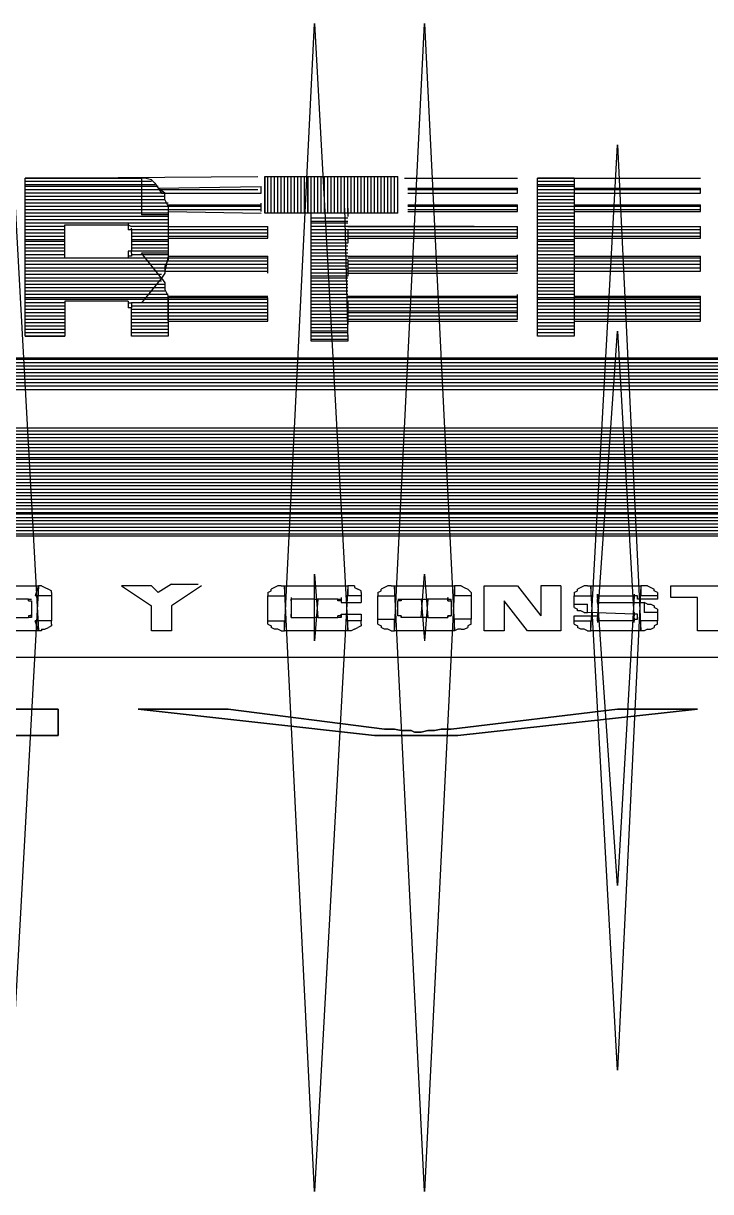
# Model space of a CAD drawing. Header units: metres. Extents: x 2.9 to 42.8, y 1.7 to 28.7.
# Drawn here: x 38.627 to 39.356, y 11.852 to 13.09 of the extents above; entities that cross this region are included whole.
import ezdxf

# ---------------------------------------------------------------- set-up
doc = ezdxf.new("R2010")
doc.units = ezdxf.units.M
doc.layers.add('NEGRO', color=7, linetype='Continuous')

msp = doc.modelspace()

# ---------------------------------------------------------------- linework, layer by layer
at = {"layer": 'NEGRO', "lineweight": -3}
for points in [[(38.608, 13.0881), (38.6433, 12.446), (38.5762, 12.446)], [(38.9361, 13.0898), (38.9714, 12.446), (38.9043, 12.446)], [(39.0525, 13.0898), (39.0843, 12.446), (39.0207, 12.446)], [(39.2571, 12.9611), (39.2818, 12.446), (39.2289, 12.446)], [(39.2571, 12.7635), (39.2748, 12.4566), (39.2359, 12.4566)], [(38.9361, 12.506), (38.9396, 12.4601), (38.9361, 12.4601)], [(39.0525, 12.506), (39.056, 12.4601), (39.049, 12.4601)], [(38.608, 11.8516), (38.5762, 12.4936), (38.6433, 12.4936)], [(38.9361, 11.8516), (38.9043, 12.4936), (38.9714, 12.4936)], [(39.0525, 11.8516), (39.0207, 12.4936), (39.0843, 12.4936)], [(39.2571, 11.9803), (39.2289, 12.4936), (39.2818, 12.4936)], [(39.2571, 12.1761), (39.2359, 12.483), (39.2748, 12.483)], [(38.9361, 12.4354), (38.9361, 12.4795), (38.9396, 12.4795)], [(38.9643, 12.4636), (38.9643, 12.4601), (38.9643, 12.4636), (38.9643, 12.4601)]]:
    msp.add_lwpolyline(points, close=True, dxfattribs=at)
for points in [[(38.6292, 12.9258), (38.8761, 12.9275)], [(38.8832, 12.9275), (39.0243, 12.9275)], [(38.8832, 12.8887), (38.8832, 12.9275), (38.8832, 12.8887)], [(38.8867, 12.8887), (38.8867, 12.9275)], [(38.8902, 12.8887), (38.8902, 12.9275)], [(38.8937, 12.8887), (38.8937, 12.9275)], [(38.8973, 12.8887), (38.8973, 12.9275)], [(38.9008, 12.8887), (38.9008, 12.9275)], [(38.9043, 12.8887), (38.9043, 12.9275)], [(38.9079, 12.8887), (38.9079, 12.9275)], [(38.9114, 12.8887), (38.9114, 12.9275)], [(38.9149, 12.8887), (38.9149, 12.9275)], [(38.9184, 12.8887), (38.9184, 12.9275)], [(38.922, 12.8887), (38.922, 12.9275)], [(38.9255, 12.8887), (38.9255, 12.9275)], [(38.929, 12.8887), (38.929, 12.9275), (38.929, 12.8887)], [(38.9326, 12.8887), (38.9326, 12.9275)], [(38.9361, 12.8887), (38.9361, 12.9275)], [(38.9396, 12.8887), (38.9396, 12.9275)], [(38.9431, 12.8887), (38.9431, 12.9275)], [(38.9467, 12.8887), (38.9467, 12.9275)], [(38.9502, 12.8887), (38.9502, 12.9275)], [(38.9537, 12.8887), (38.9537, 12.9275)], [(38.9573, 12.8887), (38.9573, 12.9275)], [(38.9608, 12.8887), (38.9608, 12.9275)], [(38.9643, 12.8887), (38.9643, 12.9275)], [(38.9678, 12.8887), (38.9678, 12.9275)], [(38.9714, 12.8887), (38.9714, 12.9275)], [(38.9749, 12.8887), (38.9749, 12.9275)], [(38.9784, 12.8887), (38.9784, 12.9275)], [(38.9819, 12.8887), (38.9819, 12.9275)], [(38.9855, 12.8887), (38.9855, 12.9275)], [(38.989, 12.8887), (38.989, 12.9275)], [(38.9925, 12.8887), (38.9925, 12.9275)], [(38.9961, 12.8887), (38.9961, 12.9275)], [(38.9996, 12.8887), (38.9996, 12.9275)], [(39.0031, 12.8887), (39.0031, 12.9275)], [(39.0066, 12.8887), (39.0066, 12.9275)], [(39.0102, 12.8887), (39.0102, 12.9275)], [(39.0137, 12.8887), (39.0137, 12.9275)], [(39.0172, 12.8887), (39.0172, 12.9275)], [(39.0207, 12.8887), (39.0207, 12.9275)], [(39.0243, 12.8887), (39.0243, 12.9275)], [(38.6292, 12.7582), (38.6292, 12.9258)], [(38.6292, 12.9258), (38.7526, 12.9258), (38.6292, 12.9258)], [(38.7632, 12.9223), (38.6292, 12.9223)], [(38.7668, 12.9187), (38.6292, 12.9187)], [(38.7703, 12.917), (38.6292, 12.917)], [(38.7562, 12.9258), (38.7526, 12.9258)], [(38.7526, 12.9258), (38.7526, 12.887)], [(38.7632, 12.924), (38.7562, 12.9258)], [(38.7632, 12.924), (38.7668, 12.9205), (38.7703, 12.9152)], [(38.7703, 12.9152), (38.8796, 12.917)], [(38.7773, 12.9099), (38.7703, 12.9152)], [(38.7703, 12.9152), (38.7738, 12.9099)], [(38.8796, 12.9099), (38.8796, 12.917)], [(39.0313, 12.9258), (39.1513, 12.9258)], [(39.0349, 12.9152), (39.1513, 12.9152)], [(39.1513, 12.9099), (39.1513, 12.9152)], [(39.1724, 12.7582), (39.1724, 12.9258)], [(39.2112, 12.9258), (39.2112, 12.7582), (39.1724, 12.7582)], [(39.2112, 12.9258), (39.1724, 12.9258), (39.2112, 12.9258)], [(39.1724, 12.9258), (39.3453, 12.9258)], [(39.2112, 12.9223), (39.1724, 12.9223)], [(39.2112, 12.9187), (39.1724, 12.9187)], [(39.2112, 12.917), (39.1724, 12.917)], [(39.2112, 12.9152), (39.2112, 12.9099)], [(39.2112, 12.9152), (39.3453, 12.9152)], [(39.3453, 12.9099), (39.3453, 12.9152)], [(38.7738, 12.9134), (38.6292, 12.9134)], [(38.7773, 12.9099), (38.6292, 12.9099)], [(38.7773, 12.9064), (38.6292, 12.9064)], [(38.7773, 12.9028), (38.6292, 12.9028)], [(38.7773, 12.9028), (38.7809, 12.8958), (38.7809, 12.887), (38.7526, 12.887)], [(38.8761, 12.9134), (38.7738, 12.9134)], [(38.7738, 12.9099), (38.8796, 12.9099)], [(38.7773, 12.9028), (38.7773, 12.9099)], [(39.1513, 12.9134), (39.0349, 12.9134)], [(39.0349, 12.9099), (39.1513, 12.9099)], [(39.2112, 12.9134), (39.1724, 12.9134)], [(39.2112, 12.9099), (39.1724, 12.9099)], [(39.2112, 12.9064), (39.1724, 12.9064)], [(39.2112, 12.9028), (39.1724, 12.9028)], [(39.3453, 12.9134), (39.2112, 12.9134)], [(39.2112, 12.9099), (39.3453, 12.9099)], [(38.7809, 12.8993), (38.6292, 12.8993)], [(38.7809, 12.8958), (38.6292, 12.8958)], [(38.7809, 12.8923), (38.6292, 12.8923)], [(38.7809, 12.8976), (38.8796, 12.8976)], [(38.7809, 12.8976), (38.7809, 12.8905)], [(38.8796, 12.8958), (38.7809, 12.8958)], [(38.8796, 12.8923), (38.7809, 12.8923)], [(38.7809, 12.8905), (38.8796, 12.8887)], [(38.8796, 12.8905), (38.8796, 12.8993)], [(38.9326, 12.7529), (38.9326, 12.894)], [(38.9678, 12.894), (38.9714, 12.7529)], [(38.9714, 12.894), (38.9714, 12.8852)], [(39.0349, 12.8976), (39.1513, 12.8976)], [(39.1513, 12.8958), (39.0349, 12.8958)], [(39.1513, 12.8923), (39.0349, 12.8923)], [(39.0349, 12.8905), (39.1513, 12.8905)], [(39.1513, 12.8905), (39.1513, 12.8976)], [(39.2112, 12.8993), (39.1724, 12.8993)], [(39.2112, 12.8958), (39.1724, 12.8958)], [(39.2112, 12.8923), (39.1724, 12.8923)], [(39.2112, 12.8976), (39.2112, 12.8905)], [(39.2112, 12.8976), (39.3453, 12.8976)], [(39.3453, 12.8958), (39.2112, 12.8958)], [(39.3453, 12.8923), (39.2112, 12.8923)], [(39.2112, 12.8905), (39.3453, 12.8905)], [(39.3453, 12.8905), (39.3453, 12.8976)], [(38.7809, 12.8887), (38.6292, 12.8887)], [(38.7809, 12.8852), (38.6292, 12.8852)], [(38.7809, 12.8817), (38.6292, 12.8817)], [(38.7809, 12.8782), (38.6292, 12.8782)], [(38.7385, 12.8782), (38.7385, 12.8746)], [(38.7809, 12.887), (38.7809, 12.8464)], [(39.0243, 12.8887), (38.8832, 12.8887)], [(38.9714, 12.8834), (38.9326, 12.8834)], [(38.9714, 12.8799), (38.9326, 12.8799)], [(38.9714, 12.8782), (38.9326, 12.8782)], [(38.9678, 12.8887), (38.9502, 12.8887)], [(39.2112, 12.8887), (39.1724, 12.8887)], [(39.2112, 12.8852), (39.1724, 12.8852)], [(39.2112, 12.8817), (39.1724, 12.8817)], [(39.2112, 12.8782), (39.1724, 12.8782)], [(38.6715, 12.8746), (38.6292, 12.8746)], [(38.6715, 12.8711), (38.6292, 12.8711)], [(38.6715, 12.8676), (38.6292, 12.8676)], [(38.6715, 12.8764), (38.7385, 12.8764)], [(38.6715, 12.8411), (38.6715, 12.8764)], [(38.7385, 12.8764), (38.7385, 12.8711)], [(38.7385, 12.8764), (38.7421, 12.8746)], [(38.7421, 12.8711), (38.7385, 12.8711)], [(38.7809, 12.8746), (38.7421, 12.8746)], [(38.7421, 12.8711), (38.7421, 12.8729)], [(38.7421, 12.8711), (38.7421, 12.8482)], [(38.7809, 12.8711), (38.7421, 12.8711)], [(38.7809, 12.8676), (38.7421, 12.8676)], [(38.7809, 12.8746), (38.8867, 12.8746)], [(38.7809, 12.8746), (38.7809, 12.8623)], [(38.8867, 12.8711), (38.7809, 12.8711)], [(38.8867, 12.8676), (38.7809, 12.8676)], [(38.8867, 12.8623), (38.8867, 12.8746)], [(38.9714, 12.8746), (38.9326, 12.8746)], [(38.9714, 12.8711), (38.9326, 12.8711)], [(38.9714, 12.8676), (38.9326, 12.8676)], [(38.9714, 12.8746), (39.1513, 12.8746)], [(39.1054, 12.8746), (38.9714, 12.8746)], [(38.9714, 12.8711), (38.9714, 12.857)], [(39.1513, 12.8711), (38.9714, 12.8711)], [(39.1513, 12.8676), (38.9714, 12.8676)], [(39.1513, 12.8623), (39.1513, 12.8746)], [(39.2112, 12.8746), (39.1724, 12.8746)], [(39.2112, 12.8711), (39.1724, 12.8711)], [(39.2112, 12.8676), (39.1724, 12.8676)], [(39.2112, 12.8746), (39.2112, 12.8623)], [(39.2112, 12.8746), (39.3453, 12.8746)], [(39.3453, 12.8711), (39.2112, 12.8711)], [(39.3453, 12.8676), (39.2112, 12.8676)], [(39.3453, 12.8623), (39.3453, 12.8746)], [(38.6715, 12.864), (38.6292, 12.864)], [(38.6715, 12.8605), (38.6292, 12.8605)], [(38.6715, 12.8587), (38.6292, 12.8587)], [(38.6715, 12.8552), (38.6292, 12.8552)], [(38.7809, 12.864), (38.7421, 12.864)], [(38.7809, 12.8605), (38.7421, 12.8605)], [(38.7809, 12.8587), (38.7421, 12.8587)], [(38.7809, 12.8552), (38.7421, 12.8552)], [(38.8867, 12.864), (38.7809, 12.864)], [(38.7809, 12.8623), (38.8867, 12.8623)], [(38.9714, 12.864), (38.9326, 12.864)], [(38.9714, 12.8605), (38.9326, 12.8605)], [(38.9714, 12.857), (38.9326, 12.857)], [(38.9714, 12.8535), (38.9326, 12.8535)], [(39.1513, 12.864), (38.9714, 12.864)], [(38.9714, 12.8623), (39.1513, 12.8623)], [(39.2112, 12.864), (39.1724, 12.864)], [(39.2112, 12.8605), (39.1724, 12.8605)], [(39.2112, 12.8587), (39.1724, 12.8587)], [(39.2112, 12.8552), (39.1724, 12.8552)], [(39.3453, 12.864), (39.2112, 12.864)], [(39.2112, 12.8623), (39.3453, 12.8623)], [(38.6715, 12.8517), (38.6292, 12.8517)], [(38.6715, 12.8482), (38.6292, 12.8482)], [(38.6715, 12.8446), (38.6292, 12.8446)], [(38.7809, 12.8411), (38.6292, 12.8411)], [(38.7385, 12.8411), (38.6715, 12.8411)], [(38.7421, 12.8482), (38.7385, 12.8482), (38.7385, 12.8411)], [(38.7421, 12.8464), (38.7421, 12.8446), (38.7421, 12.8429), (38.7385, 12.8429)], [(38.7385, 12.8429), (38.7385, 12.8411)], [(38.7809, 12.8517), (38.7421, 12.8517)], [(38.7421, 12.8464), (38.7421, 12.8482)], [(38.7809, 12.8482), (38.7421, 12.8482)], [(38.7809, 12.8446), (38.7421, 12.8446)], [(38.7809, 12.8464), (38.7526, 12.8464)], [(38.7773, 12.8323), (38.7773, 12.8252), (38.7738, 12.8199), (38.7526, 12.8464)], [(38.7809, 12.8464), (38.7809, 12.8393), (38.7773, 12.8323)], [(38.7809, 12.8429), (38.7773, 12.827)], [(38.7809, 12.8429), (38.8867, 12.8429)], [(38.8867, 12.8411), (38.7809, 12.8411)], [(38.8867, 12.8252), (38.8867, 12.8429)], [(38.9714, 12.8499), (38.9326, 12.8499)], [(38.9714, 12.8464), (38.9326, 12.8464)], [(38.9714, 12.8429), (38.9326, 12.8429)], [(38.9714, 12.8429), (39.1513, 12.8429)], [(39.1513, 12.8411), (38.9714, 12.8411)], [(39.1513, 12.827), (39.1513, 12.8446)], [(39.2112, 12.8517), (39.1724, 12.8517)], [(39.2112, 12.8482), (39.1724, 12.8482)], [(39.2112, 12.8446), (39.1724, 12.8446)], [(39.2112, 12.8411), (39.1724, 12.8411)], [(39.2112, 12.8429), (39.2112, 12.827)], [(39.2112, 12.8429), (39.3453, 12.8429)], [(39.3453, 12.8411), (39.2112, 12.8411)], [(39.3453, 12.827), (39.3453, 12.8429)], [(38.7809, 12.8376), (38.6292, 12.8376)], [(38.7773, 12.8341), (38.6292, 12.8341)], [(38.7773, 12.8305), (38.6292, 12.8305)], [(38.8867, 12.8341), (38.7773, 12.8341)], [(38.8867, 12.8305), (38.7773, 12.8305)], [(38.8867, 12.8376), (38.7809, 12.8376)], [(38.9714, 12.8393), (38.9326, 12.8393)], [(38.9714, 12.8358), (38.9326, 12.8358)], [(38.9714, 12.8323), (38.9326, 12.8323)], [(38.9714, 12.8288), (38.9326, 12.8288)], [(38.9714, 12.8393), (38.9714, 12.8217)], [(39.1513, 12.8376), (38.9714, 12.8376)], [(39.1513, 12.8341), (38.9714, 12.8341)], [(39.1513, 12.8305), (38.9714, 12.8305)], [(39.2112, 12.8376), (39.1724, 12.8376)], [(39.2112, 12.8341), (39.1724, 12.8341)], [(39.2112, 12.8305), (39.1724, 12.8305)], [(39.3453, 12.8376), (39.2112, 12.8376)], [(39.3453, 12.8341), (39.2112, 12.8341)], [(39.3453, 12.8305), (39.2112, 12.8305)], [(38.7773, 12.827), (38.6292, 12.827)], [(38.7738, 12.8235), (38.6292, 12.8235)], [(38.7738, 12.8199), (38.6292, 12.8199)], [(38.7738, 12.8164), (38.6292, 12.8164)], [(38.7738, 12.8199), (38.7526, 12.7935)], [(38.7738, 12.8199), (38.7773, 12.8147), (38.7773, 12.8076)], [(38.7773, 12.827), (38.8867, 12.827)], [(38.9714, 12.8252), (38.9326, 12.8252)], [(38.9714, 12.8217), (38.9326, 12.8217)], [(38.9714, 12.8199), (38.9326, 12.8199)], [(38.9714, 12.8164), (38.9326, 12.8164)], [(39.1513, 12.827), (38.9714, 12.827)], [(38.9714, 12.8252), (39.1513, 12.8252)], [(39.2112, 12.827), (39.1724, 12.827)], [(39.2112, 12.8235), (39.1724, 12.8235)], [(39.2112, 12.8199), (39.1724, 12.8199)], [(39.2112, 12.8164), (39.1724, 12.8164)], [(39.2112, 12.827), (39.3453, 12.827)], [(38.7773, 12.8129), (38.6292, 12.8129)], [(38.7773, 12.8094), (38.6292, 12.8094)], [(38.7773, 12.8058), (38.6292, 12.8058)], [(38.7773, 12.8076), (38.7809, 12.8005), (38.7809, 12.7935), (38.7526, 12.7935)], [(38.9714, 12.8129), (38.9326, 12.8129)], [(38.9714, 12.8094), (38.9326, 12.8094)], [(38.9714, 12.8058), (38.9326, 12.8058)], [(39.2112, 12.8129), (39.1724, 12.8129)], [(39.2112, 12.8094), (39.1724, 12.8094)], [(39.2112, 12.8058), (39.1724, 12.8058)], [(38.7809, 12.8023), (38.6292, 12.8023)], [(38.7809, 12.7988), (38.6292, 12.7988)], [(38.7809, 12.797), (38.6292, 12.797)], [(38.6715, 12.7935), (38.6292, 12.7935)], [(38.6715, 12.7953), (38.6715, 12.7582)], [(38.7385, 12.7953), (38.6715, 12.7953)], [(38.7385, 12.7953), (38.7385, 12.7935)], [(38.7385, 12.7953), (38.7385, 12.7882)], [(38.7385, 12.7935), (38.7421, 12.7935)], [(38.7421, 12.7935), (38.7421, 12.7917), (38.7421, 12.79)], [(38.7809, 12.7935), (38.7421, 12.7935)], [(38.7809, 12.8005), (38.8867, 12.8005)], [(38.7809, 12.7741), (38.7809, 12.7935), (38.7809, 12.8005)], [(38.8867, 12.7988), (38.7809, 12.7988)], [(38.8867, 12.797), (38.7809, 12.797)], [(38.8867, 12.7935), (38.7809, 12.7935)], [(38.7809, 12.7935), (38.7809, 12.7582)], [(38.8867, 12.7741), (38.8867, 12.7988)], [(38.9714, 12.8023), (38.9326, 12.8023)], [(38.9714, 12.7988), (38.9326, 12.7988)], [(38.9714, 12.7953), (38.9326, 12.7953)], [(38.9714, 12.7917), (38.9326, 12.7917)], [(38.9714, 12.8005), (39.1513, 12.8005)], [(39.1513, 12.7988), (38.9714, 12.7988)], [(38.9714, 12.7953), (38.9714, 12.7706)], [(39.1513, 12.7953), (38.9714, 12.7953)], [(39.1513, 12.7917), (38.9714, 12.7917)], [(39.1513, 12.7758), (39.1513, 12.8023)], [(39.2112, 12.8023), (39.1724, 12.8023)], [(39.2112, 12.7988), (39.1724, 12.7988)], [(39.2112, 12.797), (39.1724, 12.797)], [(39.2112, 12.7935), (39.1724, 12.7935)], [(39.2112, 12.8005), (39.2112, 12.7741)], [(39.2112, 12.8005), (39.3453, 12.8005)], [(39.3453, 12.7988), (39.2112, 12.7988)], [(39.3453, 12.797), (39.2112, 12.797)], [(39.3453, 12.7935), (39.2112, 12.7935)], [(39.3453, 12.7741), (39.3453, 12.8005)], [(38.6715, 12.79), (38.6292, 12.79)], [(38.6715, 12.7864), (38.6292, 12.7864)], [(38.6715, 12.7829), (38.6292, 12.7829)], [(38.6715, 12.7794), (38.6292, 12.7794)], [(38.7421, 12.79), (38.7421, 12.7882), (38.7385, 12.7882)], [(38.7809, 12.79), (38.7421, 12.79)], [(38.7421, 12.7582), (38.7421, 12.7882)], [(38.7809, 12.7864), (38.7421, 12.7864)], [(38.7809, 12.7829), (38.7421, 12.7829)], [(38.7809, 12.7794), (38.7421, 12.7794)], [(38.8867, 12.79), (38.7809, 12.79)], [(38.8867, 12.7864), (38.7809, 12.7864)], [(38.8867, 12.7829), (38.7809, 12.7829)], [(38.8867, 12.7794), (38.7809, 12.7794)], [(38.9714, 12.7882), (38.9326, 12.7882)], [(38.9714, 12.7847), (38.9326, 12.7847)], [(38.9714, 12.7811), (38.9326, 12.7811)], [(39.1513, 12.7882), (38.9714, 12.7882)], [(39.1513, 12.7847), (38.9714, 12.7847)], [(39.1513, 12.7829), (38.9714, 12.7829)], [(39.1513, 12.7794), (38.9714, 12.7794)], [(39.2112, 12.79), (39.1724, 12.79)], [(39.2112, 12.7864), (39.1724, 12.7864)], [(39.2112, 12.7829), (39.1724, 12.7829)], [(39.2112, 12.7794), (39.1724, 12.7794)], [(39.3453, 12.79), (39.2112, 12.79)], [(39.3453, 12.7864), (39.2112, 12.7864)], [(39.3453, 12.7829), (39.2112, 12.7829)], [(39.3453, 12.7794), (39.2112, 12.7794)], [(38.6715, 12.7758), (38.6292, 12.7758)], [(38.6715, 12.7723), (38.6292, 12.7723)], [(38.6715, 12.7688), (38.6292, 12.7688)], [(38.7809, 12.7758), (38.7421, 12.7758)], [(38.7809, 12.7723), (38.7421, 12.7723)], [(38.7809, 12.7688), (38.7421, 12.7688)], [(38.8867, 12.7758), (38.7809, 12.7758)], [(38.7809, 12.7741), (38.8867, 12.7741)], [(38.9714, 12.7776), (38.9326, 12.7776)], [(38.9714, 12.7741), (38.9326, 12.7741)], [(38.9714, 12.7706), (38.9326, 12.7706)], [(38.9714, 12.767), (38.9326, 12.767)], [(39.1513, 12.7758), (38.9714, 12.7758)], [(38.9714, 12.7741), (39.1513, 12.7741)], [(39.2112, 12.7758), (39.1724, 12.7758)], [(39.2112, 12.7723), (39.1724, 12.7723)], [(39.2112, 12.7688), (39.1724, 12.7688)], [(39.3453, 12.7758), (39.2112, 12.7758)], [(39.2112, 12.7741), (39.3453, 12.7741)], [(38.6715, 12.7653), (38.6292, 12.7653)], [(38.6715, 12.7617), (38.6292, 12.7617)], [(38.6715, 12.7582), (38.6292, 12.7582), (38.6715, 12.7582)], [(38.7809, 12.7653), (38.7421, 12.7653)], [(38.7809, 12.7617), (38.7421, 12.7617)], [(38.7809, 12.7582), (38.7421, 12.7582)], [(38.9714, 12.7635), (38.9326, 12.7635)], [(38.9714, 12.7617), (38.9326, 12.7617)], [(38.9714, 12.7582), (38.9326, 12.7582)], [(38.9714, 12.7547), (38.9326, 12.7547)], [(39.2112, 12.7653), (39.1724, 12.7653)], [(39.2112, 12.7617), (39.1724, 12.7617)], [(39.2112, 12.7582), (39.1724, 12.7582)], [(38.9714, 12.7529), (38.9326, 12.7529)], [(38.2235, 12.7353), (40.1073, 12.7353)], [(40.1073, 12.7335), (38.2235, 12.7335)], [(40.1073, 12.73), (38.2235, 12.73)], [(40.1073, 12.7265), (38.2235, 12.7265)], [(40.1073, 12.7229), (38.2235, 12.7229)], [(40.1073, 12.7194), (38.2235, 12.7194)], [(40.1073, 12.7159), (38.2235, 12.7159)], [(40.1073, 12.7123), (38.2235, 12.7123)], [(40.1073, 12.7088), (38.2235, 12.7088)], [(40.1073, 12.7053), (38.2235, 12.7053)], [(38.2235, 12.7018), (40.1073, 12.7018)], [(38.2235, 12.6612), (40.1073, 12.6612)], [(40.1073, 12.6577), (38.2235, 12.6577)], [(40.1073, 12.6541), (38.2235, 12.6541)], [(40.1073, 12.6506), (38.2235, 12.6506)], [(40.1073, 12.6471), (38.2235, 12.6471)], [(40.1073, 12.6436), (38.2235, 12.6436)], [(40.1073, 12.64), (38.2235, 12.64)], [(40.1073, 12.6365), (38.2235, 12.6365)], [(40.1073, 12.633), (38.2235, 12.633)], [(40.1073, 12.6294), (38.2235, 12.6294)], [(40.1073, 12.6277), (38.2235, 12.6277)], [(40.1073, 12.6242), (38.2235, 12.6242)], [(40.1073, 12.6206), (38.2235, 12.6206)], [(40.1073, 12.6171), (38.2235, 12.6171)], [(40.1073, 12.6136), (38.2235, 12.6136)], [(40.1073, 12.61), (38.2235, 12.61)], [(40.1073, 12.6065), (38.2235, 12.6065)], [(40.1073, 12.603), (38.2235, 12.603)], [(40.1073, 12.5995), (38.2235, 12.5995)], [(40.1073, 12.5959), (38.2235, 12.5959)], [(40.1073, 12.5924), (38.2235, 12.5924)], [(40.1073, 12.5889), (38.2235, 12.5889)], [(40.1073, 12.5853), (38.2235, 12.5853)], [(40.1073, 12.5818), (38.2235, 12.5818)], [(40.1073, 12.5783), (38.2235, 12.5783)], [(40.1073, 12.5748), (38.2235, 12.5748)], [(40.1073, 12.5712), (38.2235, 12.5712)], [(40.1073, 12.5695), (38.2235, 12.5695)], [(40.1073, 12.5659), (38.2235, 12.5659)], [(40.1073, 12.5624), (38.2235, 12.5624)], [(40.1073, 12.5589), (38.2235, 12.5589)], [(40.1073, 12.5554), (38.2235, 12.5554)], [(40.1073, 12.5518), (38.2235, 12.5518)], [(40.1073, 12.5483), (38.2235, 12.5483)], [(38.2235, 12.5465), (40.1073, 12.5465)], [(38.6433, 12.4936), (38.6398, 12.483)], [(38.6468, 12.4936), (38.6433, 12.4936)], [(38.6468, 12.4936), (38.6503, 12.4919), (38.6539, 12.4901), (38.6574, 12.4883)], [(38.7844, 12.4954), (38.7703, 12.4866), (38.7632, 12.4936), (38.7315, 12.4936), (38.7632, 12.4725)], [(38.7844, 12.4954), (38.8126, 12.4954)], [(38.8161, 12.4936), (38.7844, 12.4725)], [(38.8973, 12.4936), (38.8937, 12.4919)], [(38.9008, 12.4936), (38.8973, 12.4936)], [(38.9008, 12.4936), (38.9043, 12.4936), (38.9043, 12.483)], [(38.9749, 12.4936), (38.9714, 12.4936)], [(38.9714, 12.4936), (38.9714, 12.483)], [(38.9784, 12.4936), (38.9749, 12.4936)], [(38.9784, 12.4936), (38.9784, 12.4919), (38.9819, 12.4901)], [(39.0137, 12.4936), (39.0102, 12.4919)], [(39.0172, 12.4936), (39.0137, 12.4936)], [(39.0172, 12.4936), (39.0207, 12.4936), (39.0207, 12.483)], [(39.0913, 12.4936), (39.0878, 12.4936), (39.0843, 12.4936)], [(39.0843, 12.4936), (39.0843, 12.483)], [(39.0913, 12.4936), (39.0948, 12.4919), (39.0984, 12.4901)], [(39.116, 12.4936), (39.1513, 12.4936)], [(39.116, 12.446), (39.116, 12.4936)], [(39.1513, 12.4936), (39.176, 12.4619)], [(39.1971, 12.4936), (39.176, 12.4936), (39.176, 12.4619)], [(39.1971, 12.4936), (39.1971, 12.446)], [(39.2218, 12.4936), (39.2183, 12.4919)], [(39.2254, 12.4936), (39.2218, 12.4936)], [(39.2254, 12.4936), (39.2289, 12.4936), (39.2289, 12.483)], [(39.2853, 12.4936), (39.2818, 12.4936)], [(39.2818, 12.4936), (39.2818, 12.483)], [(39.2889, 12.4936), (39.2853, 12.4936)], [(39.2889, 12.4936), (39.2924, 12.4919), (39.2959, 12.4901)], [(39.3136, 12.4813), (39.3136, 12.4936), (39.3947, 12.4936)], [(38.6574, 12.4866), (38.6574, 12.4848), (38.6574, 12.483), (38.6398, 12.483)], [(38.6574, 12.4866), (38.6574, 12.4883)], [(38.6574, 12.483), (38.6574, 12.4566)], [(38.8867, 12.4866), (38.8902, 12.4883), (38.8902, 12.4901)], [(38.8867, 12.4866), (38.8867, 12.4848)], [(38.8867, 12.4848), (38.8867, 12.483)], [(38.8867, 12.483), (38.9043, 12.483)], [(38.8867, 12.4566), (38.8867, 12.483)], [(38.8937, 12.4919), (38.8902, 12.4901)], [(38.9114, 12.4813), (38.9114, 12.4778), (38.9114, 12.4795)], [(38.9643, 12.4813), (38.9643, 12.4778)], [(38.9855, 12.4866), (38.9855, 12.4848), (38.9855, 12.483), (38.9714, 12.483)], [(38.9855, 12.4883), (38.9819, 12.4901)], [(38.9855, 12.4866), (38.9855, 12.4883)], [(38.9855, 12.483), (38.9855, 12.476)], [(39.0031, 12.4866), (39.0066, 12.4883), (39.0066, 12.4901)], [(39.0031, 12.4866), (39.0031, 12.4848)], [(39.0031, 12.4848), (39.0031, 12.483)], [(39.0031, 12.4583), (39.0031, 12.483)], [(39.0031, 12.483), (39.0207, 12.483)], [(39.0102, 12.4919), (39.0066, 12.4901)], [(39.0772, 12.4813), (39.0772, 12.4778), (39.0772, 12.4813)], [(39.1019, 12.4866), (39.1019, 12.4848), (39.1019, 12.483), (39.0843, 12.483)], [(39.1019, 12.4866), (39.0984, 12.4901)], [(39.1019, 12.483), (39.1019, 12.4583)], [(39.2112, 12.4866), (39.2148, 12.4883), (39.2148, 12.4901)], [(39.2112, 12.4866), (39.2112, 12.4848)], [(39.2112, 12.4848), (39.2112, 12.483)], [(39.2112, 12.4742), (39.2112, 12.483)], [(39.2112, 12.483), (39.2289, 12.483)], [(39.2183, 12.4919), (39.2148, 12.4901)], [(39.2359, 12.4848), (39.2359, 12.4813), (39.2359, 12.4848), (39.2359, 12.4813)], [(39.2359, 12.483), (39.2359, 12.4778), (39.2359, 12.4742)], [(39.2748, 12.4848), (39.2748, 12.4813)], [(39.2783, 12.483), (39.2748, 12.483)], [(39.2783, 12.4795), (39.2783, 12.483)], [(39.2994, 12.4866), (39.2994, 12.4848), (39.2994, 12.483), (39.2818, 12.483)], [(39.2959, 12.4883), (39.2959, 12.4901)], [(39.2994, 12.4866), (39.2959, 12.4883)], [(39.2994, 12.483), (39.2994, 12.4795)], [(39.3418, 12.4813), (39.3136, 12.4813)], [(39.3418, 12.446), (39.3418, 12.4813)], [(38.6327, 12.4795), (38.6115, 12.4795)], [(38.6327, 12.4778), (38.6327, 12.4795), (38.6362, 12.4795)], [(38.6327, 12.4778), (38.6362, 12.4778), (38.6362, 12.4619)], [(38.7632, 12.446), (38.7632, 12.4725)], [(38.7844, 12.4725), (38.7844, 12.446)], [(38.9361, 12.4795), (38.9114, 12.4795)], [(38.9114, 12.4778), (38.9114, 12.4619)], [(38.9608, 12.4795), (38.9396, 12.4795)], [(38.9608, 12.4778), (38.9608, 12.4795), (38.9643, 12.4795)], [(38.9643, 12.4778), (38.9608, 12.4778)], [(38.9643, 12.4778), (38.9643, 12.476), (38.9855, 12.476)], [(39.0278, 12.4795), (39.0278, 12.4778), (39.0243, 12.4778)], [(39.0243, 12.4795), (39.0278, 12.4795), (39.049, 12.4795), (39.0525, 12.4354)], [(39.0278, 12.4619), (39.0243, 12.4619), (39.0243, 12.4778)], [(39.049, 12.4795), (39.056, 12.4795), (39.0525, 12.4354)], [(39.0772, 12.4795), (39.056, 12.4795)], [(39.0772, 12.4795), (39.0772, 12.4778)], [(39.0772, 12.4795), (39.0807, 12.4795)], [(39.0772, 12.4778), (39.0807, 12.4778), (39.0807, 12.4619), (39.0772, 12.4619), (39.0807, 12.4619)], [(39.0807, 12.4778), (39.0807, 12.4795)], [(39.1372, 12.4778), (39.1372, 12.446)], [(39.1619, 12.446), (39.1372, 12.4778)], [(39.2112, 12.4707), (39.2112, 12.4725), (39.2112, 12.4742), (39.2254, 12.4742)], [(39.2112, 12.4707), (39.2148, 12.4689)], [(39.2218, 12.4654), (39.2183, 12.4672), (39.2148, 12.4672), (39.2148, 12.4689)], [(39.2254, 12.4654), (39.2254, 12.4742)], [(39.2359, 12.4778), (39.2359, 12.476), (39.2359, 12.4795)], [(39.2359, 12.476), (39.2853, 12.476)], [(39.2994, 12.4795), (39.2783, 12.4795)], [(39.2889, 12.4742), (39.2853, 12.476)], [(39.2853, 12.476), (39.2853, 12.4654)], [(39.2994, 12.4689), (39.2994, 12.4672), (39.2994, 12.4654), (39.2853, 12.4654)], [(39.2889, 12.4742), (39.2924, 12.4742), (39.2959, 12.4725), (39.2959, 12.4707)], [(39.2994, 12.4689), (39.2959, 12.4707)], [(38.6115, 12.4601), (38.6327, 12.4601)], [(38.6362, 12.4619), (38.6362, 12.4601), (38.6327, 12.4601)], [(38.6362, 12.4619), (38.6327, 12.4619), (38.6327, 12.4601)], [(38.6362, 12.4636), (38.6362, 12.4601), (38.6362, 12.4636)], [(38.6574, 12.4566), (38.6398, 12.4566)], [(38.6468, 12.4478), (38.6468, 12.446), (38.6433, 12.446), (38.6398, 12.4566)], [(38.6574, 12.4548), (38.6574, 12.4566)], [(38.8867, 12.4531), (38.8867, 12.4548), (38.8867, 12.4566), (38.9043, 12.4566)], [(38.9043, 12.446), (38.9043, 12.4566)], [(38.9114, 12.4636), (38.9114, 12.4601), (38.9114, 12.4636)], [(38.9114, 12.4619), (38.9114, 12.4601), (38.9114, 12.4619)], [(38.9114, 12.4601), (38.9361, 12.4601)], [(38.9396, 12.4601), (38.9608, 12.4601)], [(38.9643, 12.4601), (38.9643, 12.4619), (38.9608, 12.4619)], [(38.9643, 12.4601), (38.9608, 12.4601), (38.9608, 12.4619)], [(38.9643, 12.4619), (38.9643, 12.4636)], [(38.9643, 12.4636), (38.9855, 12.4636)], [(38.9855, 12.4548), (38.9855, 12.4566), (38.9714, 12.4566)], [(38.9784, 12.4478), (38.9749, 12.446), (38.9714, 12.446), (38.9714, 12.4566)], [(38.9855, 12.4636), (38.9855, 12.4566)], [(39.0031, 12.4531), (39.0031, 12.4548), (39.0031, 12.4583), (39.0207, 12.4583)], [(39.0207, 12.446), (39.0207, 12.4583)], [(39.049, 12.4601), (39.0278, 12.4601), (39.0278, 12.4619), (39.0278, 12.4601)], [(39.056, 12.4601), (39.0772, 12.4601)], [(39.0772, 12.4619), (39.0772, 12.4601), (39.0772, 12.4619)], [(39.1019, 12.4583), (39.0843, 12.4583)], [(39.0913, 12.4478), (39.0878, 12.4478), (39.0843, 12.446), (39.0843, 12.4583)], [(39.1019, 12.4548), (39.1019, 12.4583)], [(39.2112, 12.4566), (39.2112, 12.4619), (39.2359, 12.4619), (39.2359, 12.4583), (39.2359, 12.4548)], [(39.2112, 12.4531), (39.2112, 12.4548), (39.2112, 12.4566), (39.2289, 12.4566)], [(39.2218, 12.4654), (39.2254, 12.4654)], [(39.2783, 12.4636), (39.2748, 12.4636), (39.2254, 12.4654)], [(39.2289, 12.446), (39.2289, 12.4566)], [(39.2359, 12.4583), (39.2359, 12.4566), (39.2359, 12.4601)], [(39.2359, 12.4583), (39.2359, 12.4548)], [(39.2748, 12.4654), (39.2748, 12.4619)], [(39.2748, 12.4548), (39.2748, 12.4583), (39.2783, 12.4583)], [(39.2748, 12.4566), (39.2748, 12.4583)], [(39.2783, 12.4583), (39.2783, 12.4636)], [(39.2994, 12.4566), (39.2818, 12.4566)], [(39.2889, 12.4478), (39.2853, 12.446), (39.2818, 12.446), (39.2818, 12.4566)], [(39.2994, 12.4654), (39.2994, 12.4566)], [(39.2994, 12.4548), (39.2994, 12.4566)], [(38.6468, 12.4478), (38.6503, 12.4478)], [(38.6503, 12.4478), (38.6539, 12.4495)], [(38.6574, 12.4531), (38.6574, 12.4513), (38.6539, 12.4495)], [(38.6574, 12.4531), (38.6574, 12.4548)], [(38.7844, 12.446), (38.7632, 12.446)], [(38.8867, 12.4531), (38.8902, 12.4513)], [(38.8902, 12.4513), (38.8902, 12.4495)], [(38.8973, 12.4478), (38.8937, 12.4478), (38.8902, 12.4495)], [(38.9008, 12.446), (38.8973, 12.4478)], [(38.9008, 12.446), (38.9043, 12.446)], [(38.9784, 12.4478), (38.9819, 12.4495)], [(38.9855, 12.4531), (38.9855, 12.4513), (38.9819, 12.4495)], [(38.9855, 12.4531), (38.9855, 12.4548)], [(39.0031, 12.4531), (39.0066, 12.4513)], [(39.0066, 12.4513), (39.0066, 12.4495)], [(39.0137, 12.4478), (39.0102, 12.4478), (39.0066, 12.4495)], [(39.0172, 12.446), (39.0137, 12.4478)], [(39.0172, 12.446), (39.0207, 12.446)], [(39.0913, 12.4478), (39.0948, 12.4478)], [(39.0948, 12.4478), (39.0984, 12.4495)], [(39.1019, 12.4531), (39.0984, 12.4513), (39.0984, 12.4495)], [(39.1019, 12.4531), (39.1019, 12.4548)], [(39.1372, 12.446), (39.116, 12.446)], [(39.1971, 12.446), (39.1619, 12.446)], [(39.2112, 12.4531), (39.2148, 12.4513)], [(39.2148, 12.4513), (39.2148, 12.4495)], [(39.2218, 12.4478), (39.2183, 12.4478), (39.2148, 12.4495)], [(39.2254, 12.446), (39.2218, 12.4478)], [(39.2254, 12.446), (39.2289, 12.446)], [(39.2889, 12.4478), (39.2924, 12.4478)], [(39.2924, 12.4478), (39.2959, 12.4495)], [(39.2994, 12.4531), (39.2959, 12.4513), (39.2959, 12.4495)], [(39.2994, 12.4531), (39.2994, 12.4548)], [(39.3665, 12.446), (39.3418, 12.446)], [(40.1073, 12.4178), (37.8389, 12.4178)], [(38.6644, 12.3631), (38.5798, 12.3631), (38.6644, 12.3631)], [(38.6644, 12.3349), (38.6644, 12.3631), (38.6644, 12.3349)], [(38.8444, 12.3631), (38.7491, 12.3631), (38.8444, 12.3631)], [(38.7491, 12.3631), (38.9996, 12.3349), (38.7491, 12.3631)], [(39.0102, 12.3419), (38.8444, 12.3631), (39.0102, 12.3419)], [(39.2571, 12.3631), (39.0807, 12.3419), (39.2571, 12.3631)], [(39.0878, 12.3349), (39.3418, 12.3631), (39.0878, 12.3349)], [(39.3418, 12.3631), (39.2571, 12.3631), (39.3418, 12.3631)], [(38.5798, 12.3349), (38.6644, 12.3349), (38.5798, 12.3349)], [(38.9996, 12.3349), (39.0878, 12.3349), (38.9996, 12.3349)], [(39.0172, 12.3419), (39.0102, 12.3419), (39.0172, 12.3419)], [(39.0207, 12.3419), (39.0172, 12.3419), (39.0207, 12.3419)], [(39.0278, 12.3402), (39.0207, 12.3419), (39.0278, 12.3402)], [(39.0313, 12.3402), (39.0278, 12.3402), (39.0313, 12.3402)], [(39.0384, 12.3402), (39.0313, 12.3402), (39.0384, 12.3402)], [(39.0419, 12.3384), (39.0384, 12.3402), (39.0419, 12.3384)], [(39.0454, 12.3384), (39.0419, 12.3384), (39.0454, 12.3384)], [(39.049, 12.3384), (39.0454, 12.3384), (39.049, 12.3384)], [(39.056, 12.3402), (39.049, 12.3384), (39.056, 12.3402)], [(39.0596, 12.3402), (39.056, 12.3402), (39.0596, 12.3402)], [(39.0631, 12.3402), (39.0596, 12.3402), (39.0631, 12.3402)], [(39.0701, 12.3419), (39.0631, 12.3402), (39.0701, 12.3419)], [(39.0737, 12.3419), (39.0701, 12.3419), (39.0737, 12.3419)], [(39.0807, 12.3419), (39.0737, 12.3419), (39.0807, 12.3419)]]:
    msp.add_lwpolyline(points, dxfattribs=at)

doc.saveas('drawing.dxf')
